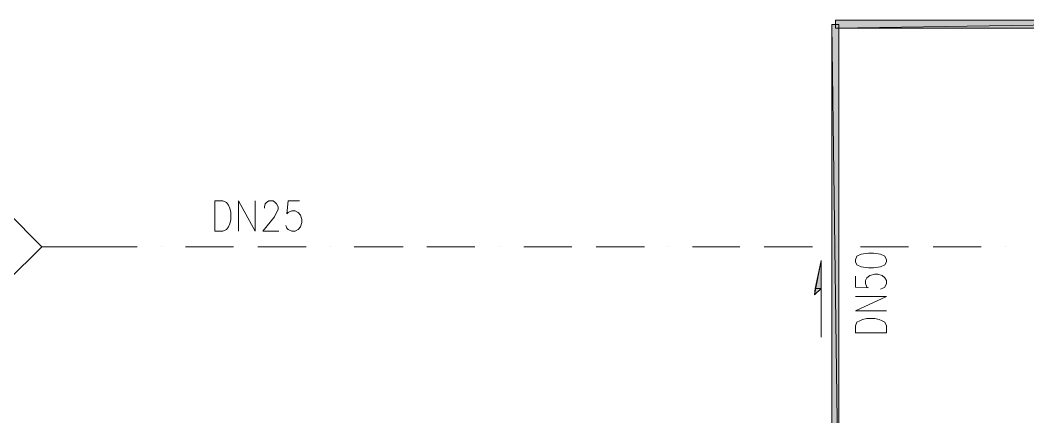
# Model space of a CAD drawing. Extents: x 2439 to 2860, y 496 to 788.
# Drawn here: x 2510.1 to 2608.1, y 682.9 to 721.5 of the extents above; entities that cross this region are included whole.
import ezdxf

# ---------------------------------------------------------------- set-up
doc = ezdxf.new("R2010")
doc.units = 0
doc.header["$LTSCALE"] = 15
doc.header["$MEASUREMENT"] = 0
doc.layers.get('0').update_dxf_attribs({"linetype": 'CONTINUOUS'})

msp = doc.modelspace()

# ---------------------------------------------------------------- hatches: boundary and pattern name
h = msp.add_hatch(color=0)
edge = h.paths.add_edge_path(flags=0)
edge.add_spline(control_points=[(2640.664, 720.75), (2640.664, 720.75), (2640.664, 721.518), (2640.664, 721.518), (2640.664, 721.518), (2589.394, 720.75), (2589.394, 720.75), (2589.394, 720.75), (2640.664, 720.75), (2640.664, 720.75)], knot_values=[0, 0, 0, 0, 1, 1, 1, 2, 2, 2, 3, 3, 3, 3], degree=3, periodic=0)
edge = h.paths.add_edge_path(flags=0)
edge.add_spline(control_points=[(2640.664, 721.518), (2640.664, 721.518), (2589.394, 720.75), (2589.394, 720.75), (2589.394, 720.75), (2589.394, 721.518), (2589.394, 721.518), (2589.394, 721.518), (2640.664, 721.518), (2640.664, 721.518)], knot_values=[0, 0, 0, 0, 1, 1, 1, 2, 2, 2, 3, 3, 3, 3], degree=3, periodic=0)
h = msp.add_hatch(color=0)
edge = h.paths.add_edge_path(flags=0)
edge.add_spline(control_points=[(2589.045, 670.458), (2589.045, 670.458), (2589.743, 670.458), (2589.743, 670.458), (2589.743, 670.458), (2589.045, 721.099), (2589.045, 721.099), (2589.045, 721.099), (2589.045, 670.458), (2589.045, 670.458)], knot_values=[0, 0, 0, 0, 1, 1, 1, 2, 2, 2, 3, 3, 3, 3], degree=3, periodic=0)
edge = h.paths.add_edge_path(flags=0)
edge.add_spline(control_points=[(2589.743, 670.458), (2589.743, 670.458), (2589.045, 721.099), (2589.045, 721.099), (2589.045, 721.099), (2589.743, 721.099), (2589.743, 721.099), (2589.743, 721.099), (2589.743, 670.458), (2589.743, 670.458)], knot_values=[0, 0, 0, 0, 1, 1, 1, 2, 2, 2, 3, 3, 3, 3], degree=3, periodic=0)
h = msp.add_hatch(color=0)
edge = h.paths.add_edge_path(flags=0)
edge.add_spline(control_points=[(2587.997, 698.118), (2587.997, 698.118), (2587.438, 695.394), (2587.438, 695.394), (2587.438, 695.394), (2587.997, 695.394), (2587.997, 695.394), (2587.997, 695.394), (2587.997, 698.118), (2587.997, 698.118)], knot_values=[0, 0, 0, 0, 1, 1, 1, 2, 2, 2, 3, 3, 3, 3], degree=3, periodic=0)
edge = h.paths.add_edge_path(flags=0)
edge.add_spline(control_points=[(2587.438, 695.394), (2587.438, 695.394), (2587.997, 695.394), (2587.997, 695.394), (2587.997, 695.394), (2587.368, 694.765), (2587.368, 694.765), (2587.368, 694.765), (2587.438, 695.394), (2587.438, 695.394)], knot_values=[0, 0, 0, 0, 1, 1, 1, 2, 2, 2, 3, 3, 3, 3], degree=3, periodic=0)

# ---------------------------------------------------------------- linework, layer by layer
at = {"color": 0, "lineweight": 5}
for points in [[(2529.043, 700.982), (2529.043, 703.916), (2529.812, 703.916), (2530.161, 703.776), (2530.371, 703.497), (2530.51, 703.217), (2530.58, 702.798), (2530.58, 702.1), (2530.51, 701.681), (2530.371, 701.401), (2530.161, 701.122), (2529.812, 700.982), (2529.043, 700.982)], [(2531.348, 700.982), (2531.348, 703.916), (2532.955, 700.982), (2532.955, 703.916)], [(2533.863, 703.217), (2533.863, 703.357), (2533.933, 703.636), (2534.073, 703.776), (2534.282, 703.916), (2534.701, 703.916), (2534.911, 703.776), (2535.051, 703.636), (2535.19, 703.357), (2535.19, 703.078), (2535.051, 702.798), (2534.841, 702.379), (2533.723, 700.982), (2535.26, 700.982)], [(2537.286, 703.916), (2536.168, 703.916), (2536.028, 702.659), (2536.168, 702.798), (2536.517, 702.938), (2536.867, 702.938), (2537.146, 702.798), (2537.356, 702.519), (2537.495, 702.1), (2537.495, 701.82), (2537.356, 701.401), (2537.146, 701.122), (2536.867, 700.982), (2536.517, 700.982), (2536.168, 701.122), (2536.028, 701.262), (2535.959, 701.541)], [(2479.031, 702.868), (2508.857, 702.868), (2512.21, 699.445), (2508.857, 696.093), (2479.031, 696.093), (2479.031, 702.868)], [(2521.5, 699.445), (2512.21, 699.445)], [(2523.875, 699.445), (2523.875, 699.445)], [(2530.86, 699.445), (2526.18, 699.445)], [(2537.914, 699.445), (2533.234, 699.445)], [(2540.289, 699.445), (2540.289, 699.445)], [(2547.344, 699.445), (2542.594, 699.445)], [(2554.329, 699.445), (2549.649, 699.445)], [(2556.704, 699.445), (2556.704, 699.445)], [(2563.759, 699.445), (2559.079, 699.445)], [(2570.814, 699.445), (2566.134, 699.445)], [(2573.119, 699.445), (2573.119, 699.445)], [(2580.104, 699.445), (2575.494, 699.445)], [(2587.159, 699.445), (2582.479, 699.445)], [(2589.534, 699.445), (2589.534, 699.445)], [(2591.35, 697.979), (2591.489, 697.699), (2591.908, 697.49), (2592.607, 697.42), (2593.096, 697.42), (2593.794, 697.49), (2594.213, 697.699), (2594.353, 697.979), (2594.353, 698.188), (2594.213, 698.537), (2593.794, 698.747), (2593.096, 698.817), (2592.607, 698.817), (2591.908, 698.747), (2591.489, 698.537), (2591.35, 698.188), (2591.35, 697.979)], [(2596.519, 699.445), (2591.839, 699.445)], [(2603.573, 699.445), (2598.893, 699.445)], [(2605.948, 699.445), (2605.948, 699.445)], [(2587.997, 698.118), (2587.368, 694.765)], [(2587.997, 690.644), (2587.997, 698.118)], [(2591.35, 696.582), (2591.35, 695.534), (2592.607, 695.464), (2592.467, 695.534), (2592.328, 695.883), (2592.328, 696.162), (2592.467, 696.442), (2592.747, 696.651), (2593.236, 696.791), (2593.515, 696.791), (2593.934, 696.651), (2594.213, 696.442), (2594.353, 696.162), (2594.353, 695.883), (2594.213, 695.534), (2594.074, 695.464), (2593.794, 695.324)], [(2594.353, 693.229), (2591.35, 693.229), (2594.353, 694.626), (2591.35, 694.626)], [(2594.353, 691.063), (2591.35, 691.063), (2591.35, 691.762), (2591.489, 692.111), (2591.769, 692.251), (2592.048, 692.391), (2592.467, 692.46), (2593.236, 692.46), (2593.655, 692.391), (2593.934, 692.251), (2594.213, 692.111), (2594.353, 691.762), (2594.353, 691.063)]]:
    msp.add_lwpolyline(points, dxfattribs=at)
for points in [[(2640.664, 720.75), (2640.664, 720.75), (2640.664, 721.518), (2640.664, 721.518), (2640.664, 721.518), (2589.394, 720.75), (2589.394, 720.75), (2589.394, 720.75), (2640.664, 720.75), (2640.664, 720.75)], [(2640.664, 721.518), (2640.664, 721.518), (2589.394, 720.75), (2589.394, 720.75), (2589.394, 720.75), (2589.394, 721.518), (2589.394, 721.518), (2589.394, 721.518), (2640.664, 721.518), (2640.664, 721.518)], [(2589.045, 670.458), (2589.045, 670.458), (2589.743, 670.458), (2589.743, 670.458), (2589.743, 670.458), (2589.045, 721.099), (2589.045, 721.099), (2589.045, 721.099), (2589.045, 670.458), (2589.045, 670.458)], [(2589.743, 670.458), (2589.743, 670.458), (2589.045, 721.099), (2589.045, 721.099), (2589.045, 721.099), (2589.743, 721.099), (2589.743, 721.099), (2589.743, 721.099), (2589.743, 670.458), (2589.743, 670.458)], [(2587.997, 698.118), (2587.997, 698.118), (2587.438, 695.394), (2587.438, 695.394), (2587.438, 695.394), (2587.997, 695.394), (2587.997, 695.394), (2587.997, 695.394), (2587.997, 698.118), (2587.997, 698.118)], [(2587.438, 695.394), (2587.438, 695.394), (2587.997, 695.394), (2587.997, 695.394), (2587.997, 695.394), (2587.368, 694.765), (2587.368, 694.765), (2587.368, 694.765), (2587.438, 695.394), (2587.438, 695.394)]]:
    msp.add_open_spline(points, degree=3, knots=[0, 0, 0, 0, 1, 1, 1, 2, 2, 2, 3, 3, 3, 3], dxfattribs=at)

doc.saveas('drawing.dxf')
